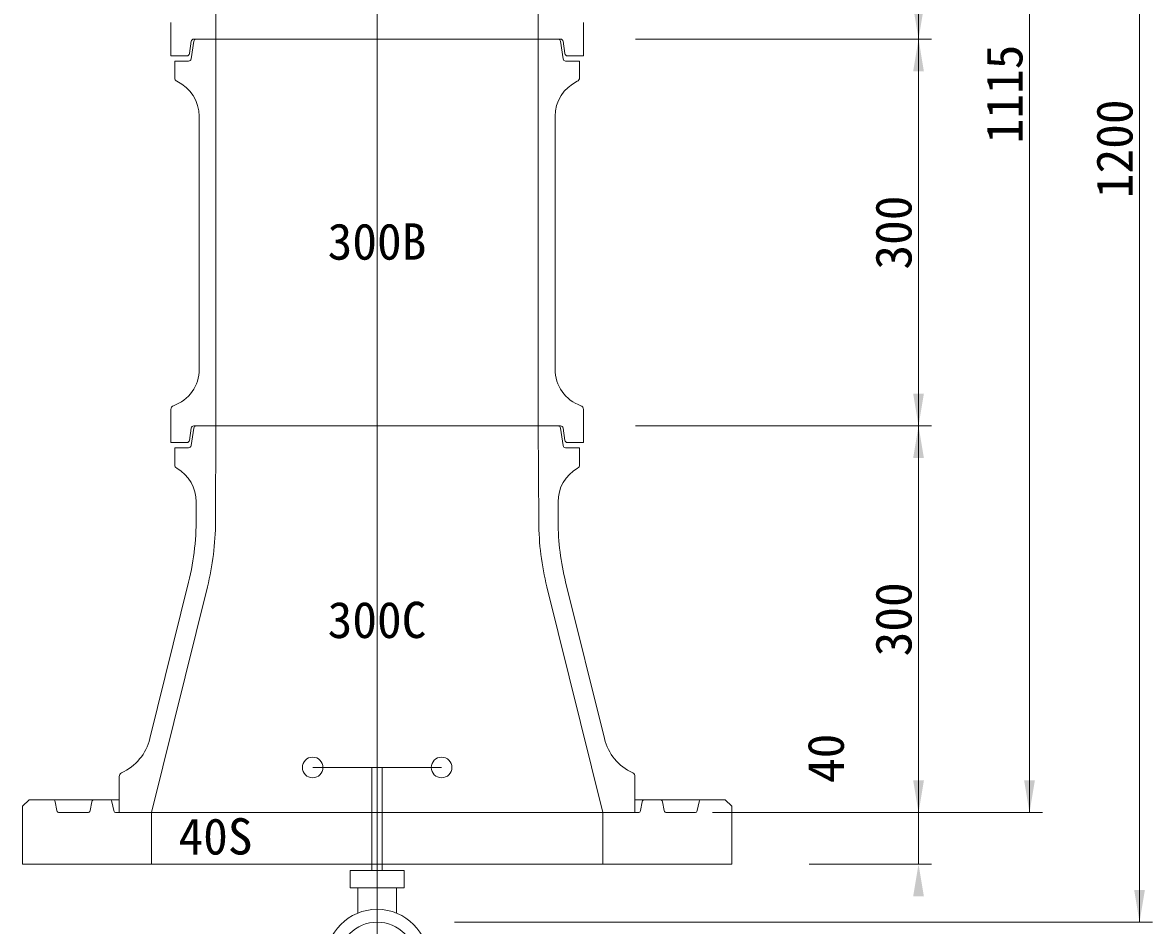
# Model space of a CAD drawing. Units: millimetres, scale not verified. Extents: x -6861 to 6861, y -3554 to 3095.
# Drawn here: x 4348 to 5224, y -82 to 619 of the extents above; entities that cross this region are included whole.
import ezdxf
from ezdxf.enums import TextEntityAlignment as Align

# ---------------------------------------------------------------- set-up
doc = ezdxf.new("R2010")
doc.units = ezdxf.units.MM
doc.header["$LTSCALE"] = 20
for name, color, linetype, lineweight in [('0-3_TEMP', 3, 'Continuous', 18), ('0-4_細線', 7, 'Continuous', 18), ('0-6_寸法', 1, 'Continuous', 18)]:
    doc.layers.add(name, color=color, linetype=linetype, lineweight=lineweight)
doc.layers.add('0-7_注釈', color=1, linetype='Continuous')
doc.styles.add('ＭＳ ゴシック', font='')
doc.styles.get('ＭＳ ゴシック').set_extended_font_data('MS Gothic')

msp = doc.modelspace()

# ---------------------------------------------------------------- linework, layer by layer
at = {"layer": '0-3_TEMP'}
for p, q in [((4622.8, 805.78), (4622.8, 592.78)), ((4622.8, 605.78), (4622.8, 292.78)), ((4622.8, 320.78), (4622.8, 20.78)), ((4622.8, -338.72), (4622.8, 124.28))]:
    msp.add_line(p, q, dxfattribs=at)
at = {"layer": '0-4_細線'}
for p, q in [((4497.8, 805.78), (4497.8, 605.78)), ((4747.8, 805.78), (4747.8, 605.78)), ((4462.8, 592.78), (4462.8, 618.58)), ((4782.8, 618.58), (4782.8, 592.78)), ((4480.54, 605.78), (4622.8, 605.78)), ((4497.8, 605.78), (4497.8, 305.78)), ((4765.06, 605.78), (4622.8, 605.78)), ((4747.8, 605.78), (4747.8, 305.78)), ((4478.55, 604.05), (4477.21, 594.5)), ((4478.55, 590.49), (4480.55, 604.07)), ((4765.05, 604.07), (4767.05, 590.49)), ((4767.04, 604.05), (4768.38, 594.5)), ((4462.8, 592.78), (4475.23, 592.78)), ((4476.57, 588.78), (4465.8, 588.78)), ((4465.8, 575.75), (4465.8, 588.78)), ((4779.8, 588.78), (4769.02, 588.78)), ((4770.36, 592.78), (4782.8, 592.78)), ((4779.8, 588.78), (4779.8, 575.75)), ((4484.8, 349.69), (4484.8, 545.87)), ((4760.8, 545.87), (4760.8, 349.69)), ((4462.8, 292.78), (4462.8, 318.58)), ((4782.8, 318.58), (4782.8, 292.78)), ((4478.55, 304.05), (4477.21, 294.5)), ((4478.55, 290.49), (4480.55, 304.07)), ((4480.54, 305.78), (4622.8, 305.78)), ((4497.43, 231.44), (4497.8, 305.78)), ((4765.06, 305.78), (4622.8, 305.78)), ((4748.17, 231.44), (4747.8, 305.78)), ((4765.05, 304.07), (4767.05, 290.49)), ((4767.04, 304.05), (4768.38, 294.5)), ((4462.8, 292.78), (4475.23, 292.78)), ((4770.36, 292.78), (4782.8, 292.78)), ((4465.8, 288.78), (4476.57, 288.78)), ((4465.8, 288.78), (4465.8, 275.58)), ((4779.8, 288.78), (4769.02, 288.78)), ((4779.8, 288.78), (4779.8, 275.58)), ((4482.5, 246.73), (4482.43, 231.52)), ((4763.18, 231.48), (4763.1, 246.74)), ((4476.57, 184.47), (4446.56, 63.22)), ((4799.03, 63.22), (4768.97, 184.66)), ((4447.8, 5.78), (4491.13, 180.86)), ((4797.8, 5.78), (4754.46, 180.86)), ((4572.8, 40.78), (4672.8, 40.78)), ((4618.8, 40.78), (4618.8, -39.22)), ((4626.8, 40.78), (4626.8, -39.22)), ((4422.8, 33.81), (4422.8, 5.78)), ((4822.8, 33.81), (4822.8, 5.78)), ((4373.12, 14.17), (4374.48, 7.38)), ((4400.12, 7.38), (4401.48, 14.17)), ((4415.16, 15.78), (4422.8, 15.78)), ((4417.12, 14.17), (4418.48, 7.38)), ((4822.8, 15.78), (4830.44, 15.78)), ((4828.48, 14.17), (4827.12, 7.38)), ((4830.44, 15.78), (4892.8, 15.78)), ((4830.44, 15.78), (4842.16, 15.78)), ((4845.48, 7.38), (4844.12, 14.17)), ((4872.48, 14.17), (4871.12, 7.38)), ((4897.8, 10.78), (4892.8, 15.78)), ((4897.8, 10.78), (4897.8, -34.22)), ((4376.44, 5.78), (4398.16, 5.78)), ((4622.8, 5.78), (4420.44, 5.78)), ((4447.8, -34.22), (4447.8, 5.78)), ((4622.8, 5.78), (4825.16, 5.78)), ((4797.8, -34.22), (4797.8, 5.78)), ((4869.16, 5.78), (4847.44, 5.78)), ((4347.8, -34.22), (4897.8, -34.22)), ((4601.8, -39.22), (4643.8, -39.22)), ((4601.8, -52.45), (4601.8, -39.22)), ((4643.8, -52.45), (4643.8, -39.22)), ((4601.8, -52.45), (4643.8, -52.45)), ((4607.8, -72.14), (4607.8, -52.45)), ((4637.8, -72.14), (4637.8, -52.45))]:
    msp.add_line(p, q, dxfattribs=at)
for points in [[(4352.8, 15.78), (4347.8, 10.78), (4347.8, -34.22)], [(4352.8, 15.78), (4415.16, 15.78), (4403.44, 15.78)]]:
    msp.add_lwpolyline(points, dxfattribs=at)
for centre, radius in [((4572.8, 40.78), 8), ((4672.8, 40.78), 8), ((4622.8, -109.22), 40), ((4622.8, -109.22), 30)]:
    msp.add_circle(centre, radius, dxfattribs=at)
for centre, radius, start, end in [((4480.54, 603.78), 2, 90, 172.001), ((4482.52, 603.78), 2, 90, 171.634), ((4763.07, 603.78), 2, 8.366, 90), ((4765.06, 603.78), 2, 7.999, 90), ((4475.23, 594.78), 2, 270, 352.001), ((4476.57, 590.78), 2, 270, 351.633), ((4769.02, 590.78), 2, 188.367, 270), ((4770.36, 594.78), 2, 187.999, 270), ((4468.8, 575.75), 3, 180, 244.897), ((4454.8, 545.87), 30, 0, 64.897), ((4790.8, 545.87), 30, 115.103, 180), ((4776.8, 575.75), 3, 295.103, 0), ((4454.8, 349.69), 30, 289.471, 0), ((4790.8, 349.69), 30, 180, 250.529), ((4465.8, 318.58), 3, 109.47, 179.998), ((4779.8, 318.58), 3, 0.002, 70.53), ((4480.54, 303.78), 2, 90, 172.001), ((4482.52, 303.78), 2, 90, 171.634), ((4763.07, 303.78), 2, 8.366, 90), ((4765.06, 303.78), 2, 7.999, 90), ((4475.23, 294.78), 2, 270, 352.001), ((4476.57, 290.78), 2, 270, 351.633), ((4769.02, 290.78), 2, 188.367, 270), ((4770.36, 294.78), 2, 187.999, 270), ((4468.8, 275.58), 3, 180, 240.41), ((4452.5, 246.88), 30, 359.713, 60.41), ((4793.1, 246.89), 30, 119.608, 180.287), ((4776.8, 275.58), 3, 299.608, 0), ((4282.43, 232.52), 200, 346.099, 1.51), ((4282.43, 232.52), 215, 346.099, 359.713), ((4963.17, 232.52), 215, 180.287, 193.901), ((4963.17, 232.48), 200, 180.287, 193.833), ((4407.73, 72.83), 40, 294.84, 346.099), ((4837.86, 72.83), 40, 193.901, 245.161), ((4425.8, 33.81), 3, 114.838, 179.998), ((4819.8, 33.81), 3, 0.002, 65.162), ((4371.16, 13.78), 2, 11.309, 90), ((4403.44, 13.78), 2, 90, 168.691), ((4415.16, 13.78), 2, 11.309, 90), ((4830.44, 13.78), 2, 90, 168.691), ((4842.16, 13.78), 2, 11.309, 90), ((4874.44, 13.78), 2, 90, 168.691), ((4376.44, 7.78), 2, 191.309, 270), ((4398.16, 7.78), 2, 270, 348.691), ((4420.44, 7.78), 2, 191.309, 270), ((4825.16, 7.78), 2, 270, 348.691), ((4847.44, 7.78), 2, 191.309, 270), ((4869.16, 7.78), 2, 270, 348.691)]:
    msp.add_arc(centre, radius, start, end, dxfattribs=at)
at = {"layer": '0-6_寸法'}
for p, q in [((5042.74, -34.22), (5042.74, 1120.78)), ((5128.79, 5.78), (5128.79, 1120.78)), ((5214.13, -79.22), (5214.13, 1120.78)), ((4823.07, 605.78), (5052.74, 605.78)), ((4823.07, 605.78), (5052.74, 605.78)), ((4823.07, 305.78), (5052.74, 305.78)), ((4823.07, 305.78), (5052.74, 305.78)), ((4882.8, 5.78), (5138.79, 5.78)), ((4882.8, 5.78), (5052.74, 5.78)), ((4882.8, 5.78), (5052.74, 5.78)), ((4957.8, -34.22), (5052.74, -34.22)), ((4682.8, -79.22), (5224.13, -79.22))]:
    msp.add_line(p, q, dxfattribs=at)
for points in [[(5038.57, 630.78), (5042.74, 605.78), (5046.9, 630.78)], [(5038.57, 580.78), (5042.74, 605.78), (5046.9, 580.78)], [(5038.57, 330.78), (5042.74, 305.78), (5046.9, 330.78)], [(5038.57, 280.78), (5042.74, 305.78), (5046.9, 280.78)], [(5038.57, 30.78), (5042.74, 5.78), (5046.9, 30.78)], [(5038.57, 30.78), (5042.74, 5.78), (5046.9, 30.78)], [(5124.63, 30.78), (5128.79, 5.78), (5132.96, 30.78)], [(5038.57, -59.22), (5042.74, -34.22), (5046.9, -59.22)], [(5209.97, -54.22), (5214.13, -79.22), (5218.3, -54.22)]]:
    msp.add_solid(points, dxfattribs=at)

# ---------------------------------------------------------------- texts
at = {"layer": '0-6_寸法', "style": 'ＭＳ ゴシック'}
for s, p in [('1115', (5131.83, 524.88)), ('1200', (5217.17, 482.38)), ('300', (5045.78, 426.98)), ('300', (5045.78, 126.98)), ('40', (4993.24, 28.74))]:
    msp.add_text(s, height=28.15, rotation=90, dxfattribs=at).set_placement(p, align=Align.BOTTOM_LEFT)
at = {"layer": '0-7_注釈', "style": 'ＭＳ ゴシック'}
for s, p in [('300B', (4584.4, 426.24)), ('300C', (4584.4, 132.74)), ('40S', (4468.71, -35.18))]:
    msp.add_text(s, height=28.15, dxfattribs=at).set_placement(p, align=Align.BOTTOM_LEFT)

doc.saveas('drawing.dxf')
